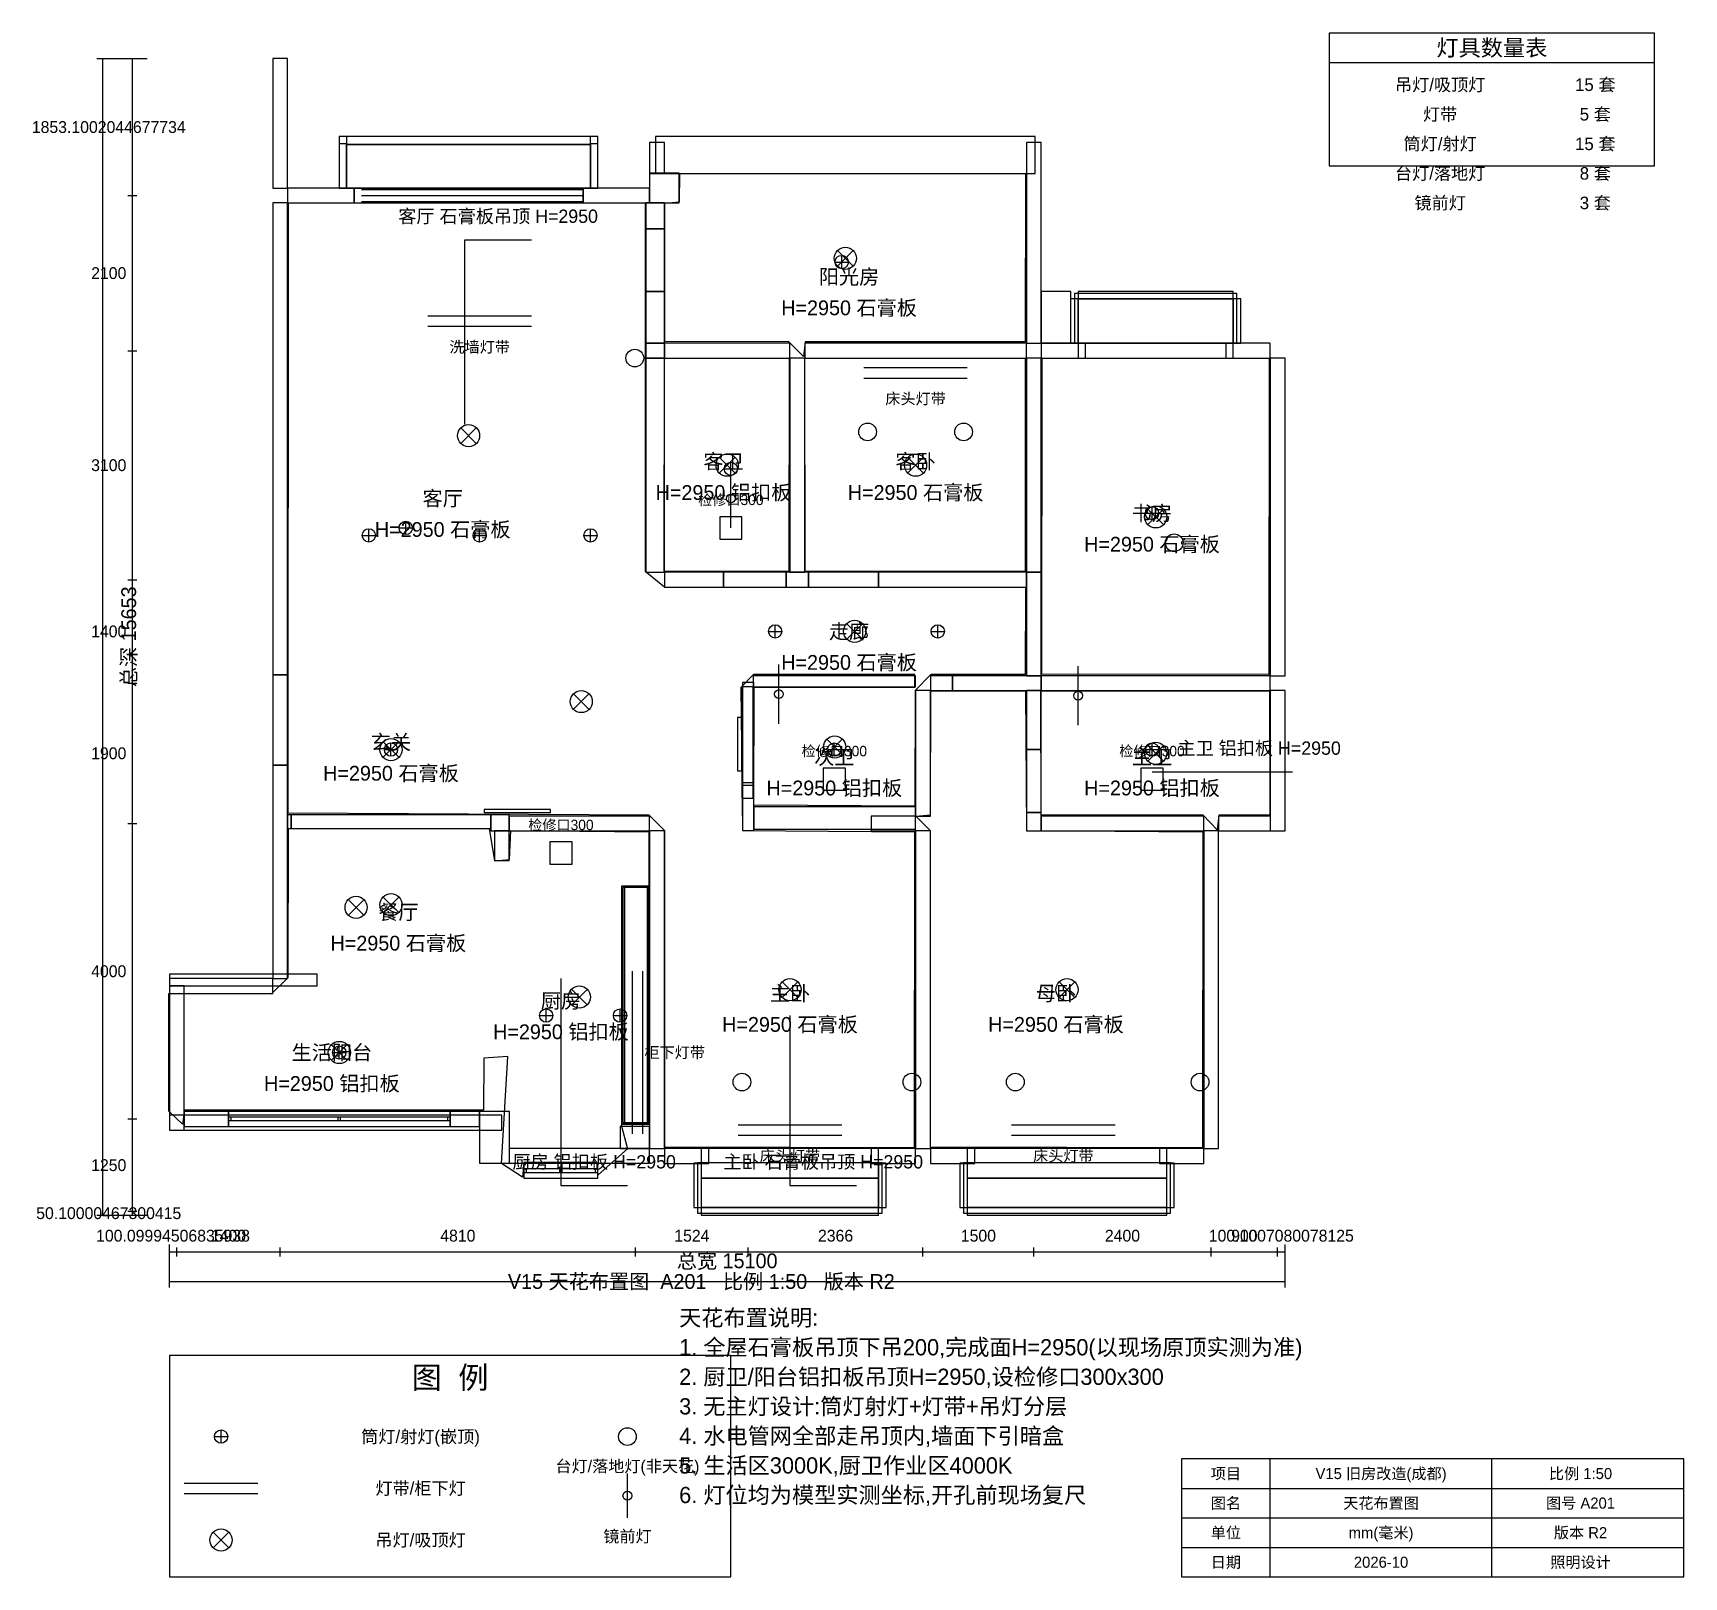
# Model space of a CAD drawing. Header units: millimetres. Extents: x -545 to 21800, y -5600 to 15300.
import ezdxf
from ezdxf.enums import TextEntityAlignment as Align

# ---------------------------------------------------------------- set-up
doc = ezdxf.new("R2010")
doc.units = ezdxf.units.MM
for name, color, linetype in [('A-CEIL', 8, 'Continuous'), ('A-COVE', 6, 'Continuous'), ('A-LIGHT', 1, 'Continuous'), ('A-TEXT', 7, 'Continuous'), ('A-WALL', 7, 'Continuous'), ('A-WINDOW', 4, 'Continuous')]:
    doc.layers.add(name, color=color, linetype=linetype)
doc.styles.add('HZTXT', font='STHeiti Medium.ttc')

msp = doc.modelspace()

# ---------------------------------------------------------------- linework, layer by layer
for p, q in [((320, 14953), (480, 14953)), ((400, -700), (400, 14953)), ((480, 14953), (1000, 14953)), ((740, 14953), (860, 14953)), ((800, 13100), (800, 14953)), ((740, 13100), (860, 13100)), ((740, 13100), (860, 13100)), ((800, 11000), (800, 13100)), ((740, 11000), (860, 11000)), ((740, 11000), (860, 11000)), ((800, 7900), (800, 11000)), ((740, 7900), (860, 7900)), ((740, 7900), (860, 7900)), ((800, 6500), (800, 7900)), ((740, 6500), (860, 6500)), ((740, 6500), (860, 6500)), ((800, 4600), (800, 6500)), ((740, 4600), (860, 4600)), ((740, 4600), (860, 4600)), ((800, 600), (800, 4600)), ((740, 600), (860, 600)), ((740, 600), (860, 600)), ((800, -650), (800, 600)), ((740, -650), (860, -650)), ((740, -650), (860, -650)), ((800, -700), (800, -650)), ((320, -700), (480, -700)), ((480, -700), (1000, -700)), ((740, -700), (860, -700)), ((1300, -1520), (1300, -1100)), ((16400, -1520), (16400, -1100)), ((1300, -1260), (1300, -1140)), ((1300, -1200), (1400, -1200)), ((1400, -1260), (1400, -1140)), ((1400, -1260), (1400, -1140)), ((1400, -1200), (2800, -1200)), ((2800, -1260), (2800, -1140)), ((2800, -1260), (2800, -1140)), ((2800, -1200), (7610, -1200)), ((7610, -1260), (7610, -1140)), ((7610, -1260), (7610, -1140)), ((7610, -1200), (9134, -1200)), ((9134, -1260), (9134, -1140)), ((9134, -1260), (9134, -1140)), ((9134, -1200), (11500, -1200)), ((11500, -1260), (11500, -1140)), ((11500, -1260), (11500, -1140)), ((11500, -1200), (13000, -1200)), ((13000, -1260), (13000, -1140)), ((13000, -1260), (13000, -1140)), ((13000, -1200), (15400, -1200)), ((15400, -1260), (15400, -1140)), ((15400, -1260), (15400, -1140)), ((15400, -1200), (16300, -1200)), ((16300, -1260), (16300, -1140)), ((16300, -1260), (16300, -1140)), ((16300, -1200), (16400, -1200)), ((16400, -1260), (16400, -1140)), ((1300, -1680), (1300, -1520)), ((16400, -1680), (16400, -1520)), ((1300, -1600), (16400, -1600))]:
    msp.add_line(p, q)
at = {"layer": 'A-CEIL'}
for points in [[(9885, 10919), (9685, 11118), (8007, 11123), (8007, 12996), (8206, 13016), (8211, 13399), (12888, 13394), (12883, 11118), (9904, 11118), (9885, 10919)], [(11379, 211), (8007, 216), (8007, 4499), (7793, 4713), (2907, 4738), (2912, 13001), (7738, 12996), (7738, 8015), (8002, 7801), (12888, 7796), (12883, 6616), (11608, 6616), (11394, 6402), (11389, 4833), (9212, 4848), (9217, 6446), (11389, 6446), (11389, 6616), (9207, 6616), (9033, 6441), (9058, 4504), (11384, 4489), (11379, 211)], [(9685, 8010), (7997, 8015), (8002, 10899), (9690, 10894), (9685, 8010)], [(12883, 8010), (9904, 8010), (9900, 10894), (12883, 10899), (12883, 8010)], [(16180, 6616), (13107, 6621), (13112, 10899), (16185, 10894), (16180, 6616)], [(15283, 211), (11603, 216), (11603, 4499), (11404, 4698), (11603, 4718), (11608, 6397), (12888, 6392), (12903, 4504), (15288, 4489), (15283, 211)], [(15483, 4514), (15293, 4713), (13102, 4713), (13097, 6392), (16190, 6397), (16195, 4718), (15503, 4713), (15483, 4514)], [(6079, -188), (5796, -3), (5880, 1446), (5557, 1421), (5552, 719), (1507, 719), (1478, 530), (1293, 704), (1293, 2298), (2693, 2303), (2907, 2517), (2912, 4534), (5631, 4534), (5701, 4096), (5905, 4111), (5920, 4504), (7788, 4489), (7788, 525), (7414, 520), (7499, 196), (7105, -158), (7086, 12), (6099, 12), (6079, -188)]]:
    msp.add_lwpolyline(points, close=True, dxfattribs=at)
at = {"layer": 'A-COVE'}
for p, q in [((4800, 11470), (6200, 11470)), ((4800, 11330), (6200, 11330)), ((10700, 10770), (12100, 10770)), ((10700, 10630), (12100, 10630)), ((7570, 400), (7570, 2600)), ((7710, 400), (7710, 2600)), ((9000, 520), (10400, 520)), ((12700, 520), (14100, 520)), ((9000, 380), (10400, 380)), ((12700, 380), (14100, 380)), ((1500, -4330), (2500, -4330)), ((1500, -4470), (2500, -4470))]:
    msp.add_line(p, q, dxfattribs=at)
at = {"layer": 'A-LIGHT'}
for p, q in [((10350, 12150), (10550, 12350)), ((10350, 12350), (10550, 12150)), ((10400, 12110), (10400, 12290)), ((10310, 12200), (10490, 12200)), ((5250, 9750), (5450, 9950)), ((5250, 9950), (5450, 9750)), ((8750, 9350), (8950, 9550)), ((8750, 9550), (8950, 9350)), ((8810, 9400), (8990, 9400)), ((8900, 9310), (8900, 9490)), ((8900, 8600), (8900, 9400)), ((11300, 9350), (11500, 9550)), ((11300, 9550), (11500, 9350)), ((14510, 8800), (14690, 8800)), ((14550, 8650), (14750, 8850)), ((14550, 8850), (14750, 8650)), ((14600, 8710), (14600, 8890)), ((3910, 8500), (4090, 8500)), ((4000, 8410), (4000, 8590)), ((4410, 8600), (4590, 8600)), ((4500, 8510), (4500, 8690)), ((5410, 8500), (5590, 8500)), ((5500, 8410), (5500, 8590)), ((6910, 8500), (7090, 8500)), ((7000, 8410), (7000, 8590)), ((9410, 7200), (9590, 7200)), ((9500, 7110), (9500, 7290)), ((10475, 7100), (10675, 7300)), ((10475, 7300), (10675, 7100)), ((11610, 7200), (11790, 7200)), ((11700, 7110), (11700, 7290)), ((9550, 5950), (9550, 6750)), ((13600, 5930), (13600, 6730)), ((6775, 6150), (6975, 6350)), ((6775, 6350), (6975, 6150)), ((4200, 5500), (4400, 5700)), ((4200, 5700), (4400, 5500)), ((4210, 5600), (4390, 5600)), ((4300, 5510), (4300, 5690)), ((10204, 5536), (10404, 5736)), ((10204, 5736), (10404, 5536)), ((10210, 5600), (10390, 5600)), ((10300, 5510), (10300, 5690)), ((14510, 5600), (14690, 5600)), ((14550, 5450), (14750, 5650)), ((14550, 5650), (14750, 5450)), ((14600, 5510), (14600, 5690)), ((4200, 3400), (4400, 3600)), ((4200, 3600), (4400, 3400)), ((3728, 3364), (3928, 3564)), ((3728, 3564), (3928, 3364)), ((6750, 2150), (6950, 2350)), ((6750, 2350), (6950, 2150)), ((9600, 2250), (9800, 2450)), ((9600, 2450), (9800, 2250)), ((13350, 2250), (13550, 2450)), ((13350, 2450), (13550, 2250)), ((6400, 1910), (6400, 2090)), ((7400, 1910), (7400, 2090)), ((6310, 2000), (6490, 2000)), ((7310, 2000), (7490, 2000)), ((3500, 1400), (3700, 1600)), ((3500, 1600), (3700, 1400)), ((3600, 1410), (3600, 1590)), ((3510, 1500), (3690, 1500)), ((1910, -3700), (2090, -3700)), ((2000, -3790), (2000, -3610)), ((7500, -4800), (7500, -4200)), ((1900, -5200), (2100, -5000)), ((1900, -5000), (2100, -5200))]:
    msp.add_line(p, q, dxfattribs=at)
for centre, radius in [((10450, 12250), 150), ((10400, 12200), 90), ((7600, 10900), 120), ((5350, 9850), 150), ((10750, 9900), 120), ((12050, 9900), 120), ((8850, 9450), 150), ((8900, 9400), 90), ((11400, 9450), 150), ((8900, 9000), 60), ((14650, 8750), 150), ((14600, 8800), 90), ((4000, 8500), 90), ((4500, 8600), 90), ((5500, 8500), 90), ((7000, 8500), 90), ((14900, 8400), 120), ((9500, 7200), 90), ((10575, 7200), 150), ((11700, 7200), 90), ((6875, 6250), 150), ((9550, 6350), 60), ((13600, 6330), 60), ((4300, 5600), 150), ((4300, 5600), 90), ((10304, 5636), 150), ((10300, 5600), 90), ((14650, 5550), 150), ((14600, 5600), 90), ((3828, 3464), 150), ((4300, 3500), 150), ((9700, 2350), 150), ((13450, 2350), 150), ((6850, 2250), 150), ((6400, 2000), 90), ((7400, 2000), 90), ((3600, 1500), 150), ((3600, 1500), 90), ((9050, 1100), 120), ((11350, 1100), 120), ((12750, 1100), 120), ((15250, 1100), 120), ((2000, -3700), 90), ((7500, -3700), 120), ((7500, -4500), 60), ((2000, -5100), 150)]:
    msp.add_circle(centre, radius, dxfattribs=at)
at = {"layer": 'A-TEXT'}
for p, q in [((5300, 10000), (5300, 12500)), ((5300, 12500), (6200, 12500)), ((14600, 5300), (15600, 5300)), ((15600, 5300), (16500, 5300)), ((6600, 2500), (6600, -300)), ((9700, 2000), (9700, -300)), ((6600, -300), (7500, -300)), ((9700, -300), (10600, -300))]:
    msp.add_line(p, q, dxfattribs=at)
at = {"layer": 'A-WALL'}
for p, q in [((17000, 14900), (21400, 14900)), ((16200, -5600), (16200, -4000)), ((19200, -5600), (19200, -4000)), ((15000, -4400), (21800, -4400)), ((15000, -4800), (21800, -4800)), ((15000, -5200), (21800, -5200))]:
    msp.add_line(p, q, dxfattribs=at)
for points in [[(17000, 13500), (21400, 13500), (21400, 15300), (17000, 15300)], [(2700, 13200), (2900, 13200), (2900, 14953), (2700, 14953)], [(3600, 13200), (7100, 13200), (7100, 13900), (3600, 13900)], [(3700, 13790), (7000, 13790), (7000, 13900), (3700, 13900)], [(3700, 13790), (7000, 13790), (7000, 13900), (3700, 13900)], [(7880, 13400), (13020, 13400), (13020, 13900), (7880, 13900)], [(3600, 13200), (3700, 13200), (3700, 13800), (3600, 13800)], [(3600, 13200), (3700, 13200), (3700, 13800), (3600, 13800)], [(3700, 13200), (7000, 13200), (7000, 13790), (3700, 13790)], [(7000, 13200), (7100, 13200), (7100, 13800), (7000, 13800)], [(7000, 13200), (7100, 13200), (7100, 13800), (7000, 13800)], [(7800, 13400), (8002, 13400), (8002, 13820), (7800, 13820)], [(12900, 11100), (13102, 11100), (13102, 13820), (12900, 13820)], [(2900, 13000), (3800, 13000), (3800, 13200), (2900, 13200)], [(3800, 13000), (6900, 13000), (6900, 13200), (3800, 13200)], [(3800, 13000), (6900, 13000), (6900, 13200), (3800, 13200)], [(6900, 13000), (7800, 13000), (7800, 13200), (6900, 13200)], [(7798, 13000), (8200, 13000), (8200, 13402), (7798, 13402)], [(2700, 6610), (2900, 6610), (2900, 13000), (2700, 13000)], [(7750, 12650), (8000, 12650), (8000, 13002), (7750, 13002)], [(7750, 11800), (8000, 11800), (8000, 12650), (7750, 12650)], [(7750, 11100), (8000, 11100), (8000, 11800), (7750, 11800)], [(13100, 11100), (13500, 11100), (13500, 11800), (13100, 11800)], [(13498, 11100), (13600, 11100), (13600, 11700), (13498, 11700)], [(13550, 11100), (15750, 11100), (15750, 11773), (13550, 11773)], [(13600, 11700), (15700, 11700), (15700, 11800), (13600, 11800)], [(13600, 11100), (15700, 11100), (15700, 11700), (13600, 11700)], [(15700, 11100), (15800, 11100), (15800, 11700), (15700, 11700)], [(7750, 10898), (8000, 10898), (8000, 11100), (7750, 11100)], [(8000, 10900), (9700, 10900), (9700, 11100), (8000, 11100)], [(9900, 10900), (12900, 10900), (12900, 11100), (9900, 11100)], [(13100, 10898), (13700, 10898), (13700, 11100), (13100, 11100)], [(13600, 10900), (15700, 10900), (15700, 11100), (13600, 11100)], [(13600, 10900), (15700, 10900), (15700, 11100), (13600, 11100)], [(15600, 10900), (16200, 10900), (16200, 11100), (15600, 11100)], [(7750, 8000), (8000, 8000), (8000, 10900), (7750, 10900)], [(9700, 8000), (9900, 8000), (9900, 10900), (9700, 10900)], [(12900, 8000), (13100, 8000), (13100, 10900), (12900, 10900)], [(16200, 6600), (16400, 6600), (16400, 10900), (16200, 10900)], [(8750, 8450), (9050, 8450), (9050, 8750), (8750, 8750)], [(8000, 7800), (8800, 7800), (8800, 8000), (8000, 8000)], [(8800, 7800), (9650, 7800), (9650, 8000), (8800, 8000)], [(9650, 7800), (9950, 7800), (9950, 8000), (9650, 8000)], [(9950, 7800), (10900, 7800), (10900, 8000), (9950, 8000)], [(10900, 7800), (12900, 7800), (12900, 8000), (10900, 8000)], [(12900, 6600), (13100, 6600), (13100, 8002), (12900, 8002)], [(2700, 5390), (2900, 5390), (2900, 6610), (2700, 6610)], [(9059, 4507), (9209, 4507), (9209, 6507), (9059, 6507)], [(9200, 6450), (11400, 6450), (11400, 6600), (9200, 6600)], [(11600, 6400), (11900, 6400), (11900, 6600), (11600, 6600)], [(11900, 6400), (13100, 6400), (13100, 6600), (11900, 6600)], [(13100, 6400), (16200, 6400), (16200, 6600), (13100, 6600)], [(9050, 5120), (9200, 5120), (9200, 6450), (9050, 6450)], [(11400, 4700), (11600, 4700), (11600, 6400), (11400, 6400)], [(12900, 5600), (13100, 5600), (13100, 6400), (12900, 6400)], [(16200, 4500), (16400, 4500), (16400, 6400), (16200, 6400)], [(8990, 5313), (9050, 5313), (9050, 6033), (8990, 6033)], [(8990, 5313), (9050, 5313), (9050, 6033), (8990, 6033)], [(12900, 4750), (13100, 4750), (13100, 5600), (12900, 5600)], [(2700, 2500), (2900, 2500), (2900, 5390), (2700, 5390)], [(9050, 4942), (9200, 4942), (9200, 5150), (9050, 5150)], [(10150, 5050), (10450, 5050), (10450, 5350), (10150, 5350)], [(14450, 5050), (14750, 5050), (14750, 5350), (14450, 5350)], [(2900, 4530), (2950, 4530), (2950, 4715), (2900, 4715)], [(2950, 4530), (5650, 4530), (5650, 4715), (2950, 4715)], [(5560, 4750), (6460, 4750), (6460, 4790), (5560, 4790)], [(5650, 4500), (5900, 4500), (5900, 4715), (5650, 4715)], [(5900, 4500), (7800, 4500), (7800, 4700), (5900, 4700)], [(9209, 4524), (11400, 4524), (11400, 4823), (9209, 4823)], [(10800, 4500), (11400, 4500), (11400, 4700), (10800, 4700)], [(12900, 4500), (13102, 4500), (13102, 4750), (12900, 4750)], [(13100, 4500), (15300, 4500), (15300, 4700), (13100, 4700)], [(15500, 4500), (16202, 4500), (16202, 4700), (15500, 4700)], [(5700, 4100), (5900, 4100), (5900, 4500), (5700, 4500)], [(7800, 200), (8000, 200), (8000, 4500), (7800, 4500)], [(11400, 200), (11600, 200), (11600, 4500), (11400, 4500)], [(15300, 200), (15500, 200), (15500, 4500), (15300, 4500)], [(6450, 4050), (6750, 4050), (6750, 4350), (6450, 4350)], [(7420, 535), (7800, 535), (7800, 3750), (7420, 3750)], [(7420, 535), (7800, 535), (7800, 3750), (7420, 3750)], [(7438, 553), (7782, 553), (7782, 3732), (7438, 3732)], [(7460, 535), (7770, 535), (7770, 3750), (7460, 3750)], [(1300, 2400), (3300, 2400), (3300, 2560), (1300, 2560)], [(1300, 2300), (2700, 2300), (2700, 2500), (1300, 2500)], [(1300, 450), (1500, 450), (1500, 2400), (1300, 2400)], [(1500, 500), (2100, 500), (2100, 700), (1500, 700)], [(1500, 500), (5500, 500), (5500, 700), (1500, 700)], [(2100, 500), (5100, 500), (5100, 700), (2100, 700)], [(5100, 500), (5500, 500), (5500, 700), (5100, 700)], [(5500, 0), (5902, 0), (5902, 700), (5500, 700)], [(1300, 450), (5800, 450), (5800, 650), (1300, 650)], [(2100, 577), (2135, 577), (2135, 623), (2100, 623)], [(2100, 577), (5100, 577), (5100, 623), (2100, 623)], [(2100, 577), (5100, 577), (5100, 623), (2100, 623)], [(3582, 577), (3617, 577), (3617, 623), (3582, 623)], [(5065, 577), (5100, 577), (5100, 623), (5065, 623)], [(7400, 200), (7800, 200), (7800, 500), (7400, 500)], [(5900, 0), (7800, 0), (7800, 200), (5900, 200)], [(6100, -200), (7100, -200), (7100, 0), (6100, 0)], [(6100, -200), (7100, -200), (7100, 0), (6100, 0)], [(8000, -2), (8600, -2), (8600, 200), (8000, 200)], [(8450, -673), (10950, -673), (10950, 5), (8450, 5)], [(8500, -200), (10900, -200), (10900, 200), (8500, 200)], [(8500, -200), (10900, -200), (10900, 200), (8500, 200)], [(10800, -2), (11400, -2), (11400, 200), (10800, 200)], [(11600, -2), (12200, -2), (12200, 200), (11600, 200)], [(12050, -673), (14850, -673), (14850, 5), (12050, 5)], [(12100, -200), (14800, -200), (14800, 200), (12100, 200)], [(12100, -200), (14800, -200), (14800, 200), (12100, 200)], [(14700, -2), (15300, -2), (15300, 200), (14700, 200)], [(6100, -123), (6135, -123), (6135, -77), (6100, -77)], [(6100, -123), (7100, -123), (7100, -77), (6100, -77)], [(6100, -123), (7100, -123), (7100, -77), (6100, -77)], [(6582, -123), (6617, -123), (6617, -77), (6582, -77)], [(7065, -123), (7100, -123), (7100, -77), (7065, -77)], [(8400, -600), (8502, -600), (8502, 0), (8400, 0)], [(8500, -600), (10900, -600), (10900, -200), (8500, -200)], [(10898, -600), (11000, -600), (11000, 0), (10898, 0)], [(12000, -600), (12102, -600), (12102, 0), (12000, 0)], [(12100, -600), (14800, -600), (14800, -200), (12100, -200)], [(14798, -600), (14900, -600), (14900, 0), (14798, 0)], [(8500, -700), (10900, -700), (10900, -600), (8500, -600)], [(12100, -700), (14800, -700), (14800, -600), (12100, -600)], [(1300, -5600), (8900, -5600), (8900, -2600), (1300, -2600)], [(15000, -5600), (21800, -5600), (21800, -4000), (15000, -4000)]]:
    msp.add_lwpolyline(points, close=True, dxfattribs=at)
at = {"layer": 'A-WINDOW'}
for p, q in [((3900, 13180), (6900, 13180)), ((3900, 13100), (6900, 13100)), ((3900, 13020), (6900, 13020))]:
    msp.add_line(p, q, dxfattribs=at)

# ---------------------------------------------------------------- texts
at = {"layer": 'A-TEXT', "style": 'HZTXT'}
for s, height, p in [('灯具数量表', 220, (19200, 15100)), ('吊灯/吸顶灯', 170, (18500, 14600)), ('15 套', 170, (20600, 14600)), ('灯带', 170, (18500, 14200)), ('5 套', 170, (20600, 14200)), ('1853.1002044677734', 160, (480, 14027)), ('筒灯/射灯', 170, (18500, 13800)), ('15 套', 170, (20600, 13800)), ('台灯/落地灯', 170, (18500, 13400)), ('8 套', 170, (20600, 13400)), ('镜前灯', 170, (18500, 13000)), ('3 套', 170, (20600, 13000)), ('客厅 石膏板吊顶 H=2950', 180, (5750, 12820)), ('2100', 160, (480, 12050)), ('阳光房', 200, (10500, 12000)), ('H=2950 石膏板', 200, (10500, 11580)), ('洗墙灯带', 150, (5500, 11050)), ('床头灯带', 150, (11400, 10350)), ('客卫', 200, (8800, 9500)), ('客卧', 200, (11400, 9500)), ('3100', 160, (480, 9450)), ('H=2950 铝扣板', 200, (8800, 9080)), ('H=2950 石膏板', 200, (11400, 9080)), ('客厅', 200, (5000, 9000)), ('检修口300', 140, (8900, 8980)), ('书房', 200, (14600, 8800)), ('H=2950 石膏板', 200, (5000, 8580)), ('H=2950 石膏板', 200, (14600, 8380)), ('1400', 160, (480, 7200)), ('走廊', 200, (10500, 7200)), ('H=2950 石膏板', 200, (10500, 6780)), ('玄关', 200, (4300, 5700)), ('1900', 160, (480, 5550)), ('检修口300', 140, (10300, 5580)), ('次卫', 200, (10300, 5500)), ('检修口300', 140, (14600, 5580)), ('主卫', 200, (14600, 5500)), ('主卫 铝扣板 H=2950', 180, (16050, 5620)), ('H=2950 石膏板', 200, (4300, 5280)), ('H=2950 铝扣板', 200, (10300, 5080)), ('H=2950 铝扣板', 200, (14600, 5080)), ('检修口300', 140, (6600, 4580)), ('餐厅', 200, (4400, 3400)), ('H=2950 石膏板', 200, (4400, 2980)), ('4000', 160, (480, 2600)), ('厨房', 200, (6600, 2200)), ('主卧', 200, (9700, 2300)), ('母卧', 200, (13300, 2300)), ('H=2950 石膏板', 200, (9700, 1880)), ('H=2950 石膏板', 200, (13300, 1880)), ('H=2950 铝扣板', 200, (6600, 1780)), ('生活阳台', 200, (3500, 1500)), ('柜下灯带', 150, (8140, 1500)), ('H=2950 铝扣板', 200, (3500, 1080)), ('1250', 160, (480, -25)), ('厨房 铝扣板 H=2950', 180, (7050, 20)), ('主卧 石膏板吊顶 H=2950', 180, (10150, 20)), ('床头灯带', 150, (9700, 100)), ('床头灯带', 150, (13400, 100)), ('50.10000467300415', 160, (480, -675)), ('100.09994506835938', 160, (1350, -980)), ('1400', 160, (2100, -980)), ('4810', 160, (5205, -980)), ('1524', 160, (8372, -980)), ('2366', 160, (10317, -980)), ('1500', 160, (12250, -980)), ('2400', 160, (14200, -980)), ('100.1007080078125', 160, (16350, -980)), ('900', 160, (15850, -980)), ('总宽 15100', 200, (8850, -1320)), ('V15 天花布置图  A201   比例 1:50   版本 R2', 200, (8500, -1600)), ('图  例', 300, (5100, -2900)), ('筒灯/射灯(嵌顶)', 170, (4700, -3700)), ('台灯/落地灯(非天花)', 160, (7500, -4100)), ('项目', 150, (15600, -4200)), ('V15 旧房改造(成都)', 150, (17700, -4200)), ('比例 1:50', 150, (20400, -4200)), ('灯带/柜下灯', 170, (4700, -4400)), ('图名', 150, (15600, -4600)), ('天花布置图', 150, (17700, -4600)), ('图号 A201', 150, (20400, -4600)), ('单位', 150, (15600, -5000)), ('mm(毫米)', 150, (17700, -5000)), ('版本 R2', 150, (20400, -5000)), ('吊灯/吸顶灯', 170, (4700, -5100)), ('镜前灯', 160, (7500, -5050)), ('日期', 150, (15600, -5400)), ('2026-10', 150, (17700, -5400)), ('照明设计', 150, (20400, -5400))]:
    msp.add_text(s, height=height, dxfattribs=at).set_placement(p, align=Align.MIDDLE_CENTER)
msp.add_text('总深 15653', height=200, rotation=90, dxfattribs=at).set_placement((750, 7127), align=Align.MIDDLE_CENTER)
for s, p in [('天花布置说明:', (8200, -2200)), ('1. 全屋石膏板吊顶下吊200,完成面H=2950(以现场原顶实测为准)', (8200, -2600)), ('2. 厨卫/阳台铝扣板吊顶H=2950,设检修口300x300', (8200, -3000)), ('3. 无主灯设计:筒灯射灯+灯带+吊灯分层', (8200, -3400)), ('4. 水电管网全部走吊顶内,墙面下引暗盒', (8200, -3800)), ('5. 生活区3000K,厨卫作业区4000K', (8200, -4200)), ('6. 灯位均为模型实测坐标,开孔前现场复尺', (8200, -4600))]:
    msp.add_text(s, height=220, dxfattribs=at).set_placement(p)

doc.saveas('drawing.dxf')
